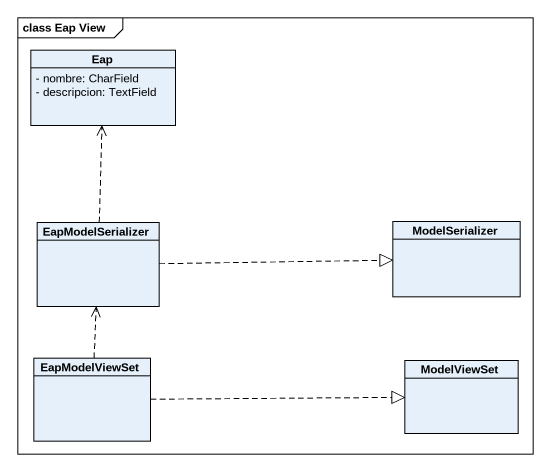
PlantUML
@startuml
mainframe class Eap View
hide circle
hide empty members
skinparam classAttributeIconSize 0
class Eap {
  - nombre: CharField
  - descripcion: TextField
}
class EapModelSerializer
class ModelSerializer
class EapModelViewSet
class ModelViewSet
EapModelSerializer .up.> Eap
EapModelSerializer .right.|> ModelSerializer
EapModelViewSet .up.> EapModelSerializer
EapModelViewSet .right.|> ModelViewSet
@enduml
